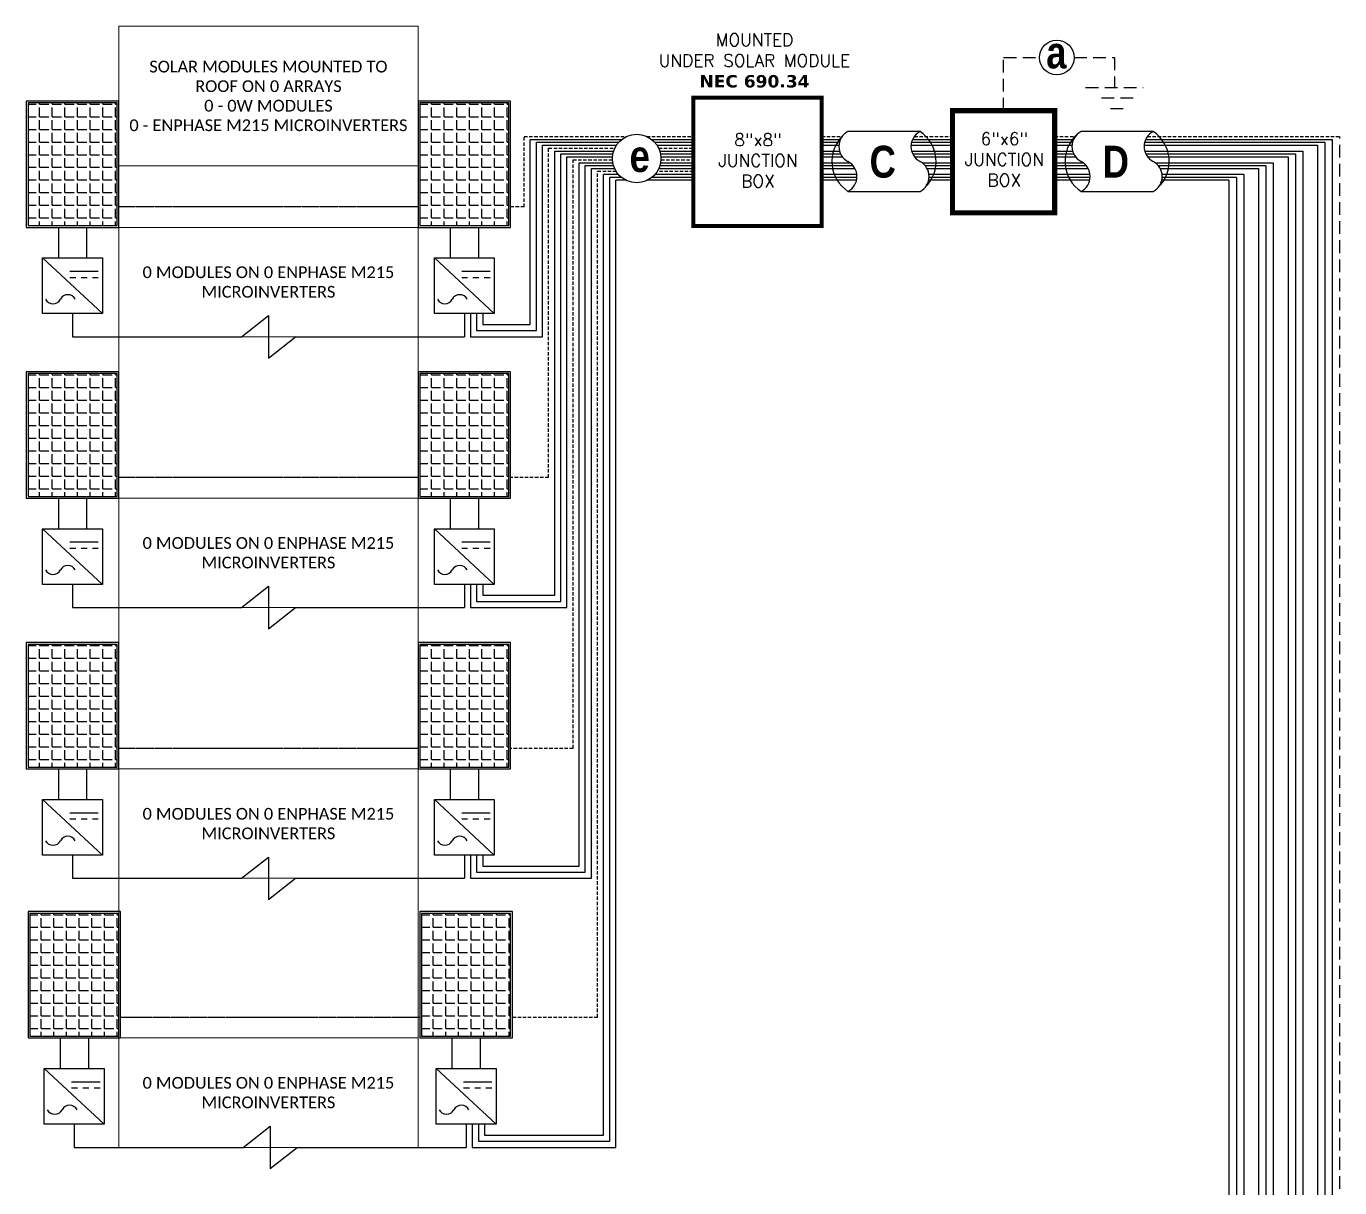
# Model space of a CAD drawing. Header units: feet. Extents: x 13565 to 14361, y 16053 to 16616.
# Drawn here: x 13974.1 to 14361, y 16273.6 to 16615.7 of the extents above; entities that cross this region are included whole.
import ezdxf

# ---------------------------------------------------------------- set-up
doc = ezdxf.new("R2010")
doc.units = ezdxf.units.FT
doc.header["$MEASUREMENT"] = 0
doc.linetypes.add('HIDDEN', pattern=[0.375, 0.25, -0.125])
doc.layers.add('TEXT', color=7, linetype='Continuous')
doc.layers.add('Z - TITLEBLOCK TXT', color=7, linetype='Continuous')
doc.styles.add('ONE LINE TXT', font='techb___.ttf')
doc.styles.get("Standard").update_dxf_attribs({"font": 'simplex.shx'})

# ---------------------------------------------------------------- blocks, each defined once
blk = doc.blocks.new('*T23')
at = {"layer": 'Defpoints', "color": 8, "linetype": 'ByBlock', "lineweight": 0, "transparency": 16777216}
for p, q in [((0, 0), (88.16, 0)), ((0, 0), (0, -330.21)), ((88.16, 0), (88.16, -330.21)), ((0, -41.08), (88.16, -41.08)), ((0, -59.24), (88.16, -59.24)), ((0, -91.46), (88.16, -91.46)), ((0, -138.99), (88.16, -138.99)), ((0, -171.21), (88.16, -171.21)), ((0, -218.74), (88.16, -218.74)), ((0, -250.97), (88.16, -250.97)), ((0, -297.99), (88.16, -297.99)), ((0, -330.21), (88.16, -330.21))]:
    blk.add_line(p, q, dxfattribs=at)
at = {"color": 0, "linetype": 'Continuous', "transparency": 16777216, "char_height": 3.4544, "width": 83.574, "attachment_point": 5}
for s, insert in [('{\\fCalibri|b0|i0|c0;SOLAR MODULES MOUNTED TO ROOF ON 0 ARRAYS^J0 - 0W MODULES^J0 - ENPHASE M215 MICROINVERTERS', (44.08, -20.54)), ('{\\fCalibri|b0|i0|c0;', (44.08, -50.16)), ('{\\fCalibri|b0|i0|c0;0 MODULES ON 0 ENPHASE M215 MICROINVERTERS', (44.08, -75.35)), ('{\\fCalibri|b0|i0|c0;', (44.08, -115.23)), ('{\\fCalibri|b0|i0|c0;0 MODULES ON 0 ENPHASE M215 MICROINVERTERS', (44.08, -155.1)), ('{\\fCalibri|b0|i0|c0;', (44.08, -194.98)), ('{\\fCalibri|b0|i0|c0;0 MODULES ON 0 ENPHASE M215 MICROINVERTERS', (44.08, -234.86)), ('{\\fCalibri|b0|i0|c0;', (44.08, -274.48)), ('{\\fCalibri|b0|i0|c0;0 MODULES ON 0 ENPHASE M215 MICROINVERTERS', (44.08, -314.1))]:
    blk.add_mtext(s, dxfattribs=dict(at, insert=insert))
blk = doc.blocks.new('8x8box')
at = {"lineweight": 50, "const_width": 1.19}
blk.add_lwpolyline([(37.78, 0), (0, 0), (0, 37.78), (37.78, 37.78)], close=True, dxfattribs=at)
at = {"color": 1, "char_height": 3.6576, "attachment_point": 5}
for s, width, insert in [(' \\PMOUNTED \\PUNDER SOLAR MODULE\\P{\\fVerdana|b1|i0|c0|p34;NEC 690.34}', 73.0127, (18.01, 51.7)), ('8"x8"  JUNCTION BOX ', 0.4767, (19.03, 19.26))]:
    blk.add_mtext_dynamic_manual_height_columns(s, width=width, gutter_width=7.17, heights=[0], dxfattribs=dict(at, insert=insert))
blk = doc.blocks.new('6x6box')
at = {"lineweight": 50, "const_width": 1.53}
blk.add_lwpolyline([(30.1, 0), (0, 0), (0, 30.1), (30.1, 30.1)], close=True, dxfattribs=at)
at = {"color": 1, "insert": (15.24, 15.71), "char_height": 3.6576, "width": 0.4767, "attachment_point": 5}
blk.add_mtext('6"x6"  JUNCTION BOX  ', dxfattribs=at)

msp = doc.modelspace()

# ---------------------------------------------------------------- hatches: boundary and pattern name
at = {"linetype": 'Continuous'}
h = msp.add_hatch(dxfattribs=at)
h.set_pattern_fill('ANGLE', color=256, scale=13.54666)
h.set_pattern_definition([(0, (14037.6566, 4574.902), (0, 3.7253315), [2.709332, -1.0159995]), (90, (14037.6566, 4574.902), (-3.7253315, 2e-16), [2.709332, -1.0159995])])
h.paths.add_polyline_path([(13974.65, 16593.2), (13974.65, 16557.02), (14000.88, 16557.02), (14000.88, 16593.2)])
h = msp.add_hatch(dxfattribs=at)
h.set_pattern_fill('ANGLE', color=256, scale=13.54666)
h.set_pattern_definition([(0, (14153.0765, 4574.902), (0, 3.7253315), [2.709332, -1.0159995]), (90, (14153.0765, 4574.902), (-3.7253315, 2e-16), [2.709332, -1.0159995])])
h.paths.add_polyline_path([(14090.07, 16593.2), (14090.07, 16557.02), (14116.3, 16557.02), (14116.3, 16593.2)])
h = msp.add_hatch(dxfattribs=at)
h.set_pattern_fill('ANGLE', color=256, scale=13.54666)
h.set_pattern_definition([(0, (14037.6566, 4495.1487), (0, 3.7253315), [2.709332, -1.0159995]), (90, (14037.6566, 4495.1487), (-3.7253315, 2e-16), [2.709332, -1.0159995])])
h.paths.add_polyline_path([(13974.65, 16513.45), (13974.65, 16477.26), (14000.88, 16477.26), (14000.88, 16513.45)])
h = msp.add_hatch(dxfattribs=at)
h.set_pattern_fill('ANGLE', color=256, scale=13.54666)
h.set_pattern_definition([(0, (14153.0765, 4495.1487), (0, 3.7253315), [2.709332, -1.0159995]), (90, (14153.0765, 4495.1487), (-3.7253315, 2e-16), [2.709332, -1.0159995])])
h.paths.add_polyline_path([(14090.07, 16513.45), (14090.07, 16477.26), (14116.3, 16477.26), (14116.3, 16513.45)])
h = msp.add_hatch(dxfattribs=at)
h.set_pattern_fill('ANGLE', color=256, scale=13.54666)
h.set_pattern_definition([(0, (14037.6566, 4415.3956), (0, 3.7253315), [2.709332, -1.0159995]), (90, (14037.6566, 4415.3956), (-3.7253315, 2e-16), [2.709332, -1.0159995])])
h.paths.add_polyline_path([(13974.65, 16433.69), (13974.65, 16397.51), (14000.88, 16397.51), (14000.88, 16433.69)])
h = msp.add_hatch(dxfattribs=at)
h.set_pattern_fill('ANGLE', color=256, scale=13.54666)
h.set_pattern_definition([(0, (14153.0765, 4415.3956), (0, 3.7253315), [2.709332, -1.0159995]), (90, (14153.0765, 4415.3956), (-3.7253315, 2e-16), [2.709332, -1.0159995])])
h.paths.add_polyline_path([(14090.07, 16433.69), (14090.07, 16397.51), (14116.3, 16397.51), (14116.3, 16433.69)])
h = msp.add_hatch(dxfattribs=at)
h.set_pattern_fill('ANGLE', color=256, scale=13.54666)
h.set_pattern_definition([(0, (14038.1657, 4336.1515), (0, 3.7253315), [2.709332, -1.0159995]), (90, (14038.1657, 4336.1515), (-3.7253315, 2e-16), [2.709332, -1.0159995])])
h.paths.add_polyline_path([(13975.15, 16354.45), (13975.15, 16318.27), (14001.39, 16318.27), (14001.39, 16354.45)])
h = msp.add_hatch(dxfattribs=at)
h.set_pattern_fill('ANGLE', color=256, scale=13.54666)
h.set_pattern_definition([(0, (14153.5855, 4336.1515), (0, 3.7253315), [2.709332, -1.0159995]), (90, (14153.5855, 4336.1515), (-3.7253315, 2e-16), [2.709332, -1.0159995])])
h.paths.add_polyline_path([(14090.57, 16354.45), (14090.57, 16318.27), (14116.81, 16318.27), (14116.81, 16354.45)])

# ---------------------------------------------------------------- linework, layer by layer
at = {"color": 92, "linetype": 'HIDDEN', "ltscale": 4}
for p, q in [((14120.78, 16562.56), (14120.78, 16583.3)), ((14120.78, 16583.3), (14151.01, 16583.3)), ((14156.91, 16583.3), (14170.64, 16583.3)), ((14208.42, 16583.3), (14214.49, 16583.3)), ((14235.73, 16583.3), (14246.99, 16583.3)), ((14277.09, 16583.3), (14283.16, 16583.3)), ((14304.4, 16583.3), (14361.04, 16583.3)), ((14127.99, 16579.85), (14147.51, 16579.85)), ((14127.99, 16482.8), (14127.99, 16579.85)), ((14160.41, 16579.85), (14170.64, 16579.85)), ((14135.2, 16576.41), (14146.83, 16576.41)), ((14135.2, 16403.05), (14135.2, 16576.41)), ((14161.09, 16576.41), (14170.64, 16576.41)), ((14147.93, 16572.97), (14142.41, 16572.97)), ((14142.41, 16323.9), (14142.41, 16572.97)), ((14170.64, 16572.97), (14159.99, 16572.97)), ((14120.78, 16562.56), (14116.81, 16562.56)), ((14127.99, 16482.8), (14116.81, 16482.8)), ((14135.2, 16403.05), (14116.81, 16403.05)), ((14142.41, 16323.81), (14117.32, 16323.81))]:
    msp.add_line(p, q, dxfattribs=at)
at = {"color": 7, "linetype": 'Continuous'}
for p, q in [((14237.41, 16584.73), (14216.17, 16584.73)), ((14306.08, 16584.73), (14284.84, 16584.73)), ((14354.51, 16580.71), (14354.51, 16194.58)), ((14345.81, 16577.27), (14345.81, 16194.58)), ((14337.11, 16573.83), (14337.11, 16194.58)), ((14216.17, 16567.11), (14237.41, 16567.11)), ((14284.84, 16567.11), (14306.08, 16567.11)), ((14328.41, 16570.39), (14328.41, 16194.58)), ((13995.36, 16543.5), (13986.97, 16543.5)), ((13988.72, 16541.69), (13986.97, 16541.69)), ((13992.04, 16541.69), (13990.29, 16541.69)), ((13995.36, 16541.69), (13993.61, 16541.69)), ((14110.78, 16543.5), (14102.39, 16543.5)), ((14104.14, 16541.69), (14102.39, 16541.69)), ((14107.46, 16541.69), (14105.71, 16541.69)), ((14110.78, 16541.69), (14109.03, 16541.69)), ((14037.52, 16524.29), (14045.47, 16530.55)), ((14045.47, 16530.55), (14045.47, 16518.02)), ((14045.47, 16518.02), (14053.43, 16524.29)), ((13995.36, 16463.75), (13986.97, 16463.75)), ((14110.78, 16463.75), (14102.39, 16463.75)), ((13988.72, 16461.93), (13986.97, 16461.93)), ((13992.04, 16461.93), (13990.29, 16461.93)), ((13995.36, 16461.93), (13993.61, 16461.93)), ((14104.14, 16461.93), (14102.39, 16461.93)), ((14107.46, 16461.93), (14105.71, 16461.93)), ((14110.78, 16461.93), (14109.03, 16461.93)), ((14037.52, 16444.53), (14045.47, 16450.8)), ((14045.47, 16450.8), (14045.47, 16438.27)), ((14045.47, 16438.27), (14053.43, 16444.53)), ((13995.36, 16384), (13986.97, 16384)), ((13988.72, 16382.18), (13986.97, 16382.18)), ((13992.04, 16382.18), (13990.29, 16382.18)), ((13995.36, 16382.18), (13993.61, 16382.18)), ((14110.78, 16384), (14102.39, 16384)), ((14104.14, 16382.18), (14102.39, 16382.18)), ((14107.46, 16382.18), (14105.71, 16382.18)), ((14110.78, 16382.18), (14109.03, 16382.18)), ((14037.52, 16364.78), (14045.47, 16371.04)), ((14045.47, 16371.04), (14045.47, 16358.52)), ((14045.47, 16358.52), (14053.43, 16364.78)), ((13995.87, 16304.75), (13987.48, 16304.75)), ((14111.29, 16304.75), (14102.9, 16304.75)), ((13989.23, 16302.94), (13987.48, 16302.94)), ((13992.55, 16302.94), (13990.8, 16302.94)), ((13995.87, 16302.94), (13994.12, 16302.94)), ((14104.65, 16302.94), (14102.9, 16302.94)), ((14107.97, 16302.94), (14106.22, 16302.94)), ((14111.29, 16302.94), (14109.54, 16302.94)), ((14038.03, 16285.54), (14045.98, 16291.8)), ((14045.98, 16291.8), (14045.98, 16279.27)), ((14045.98, 16279.27), (14053.94, 16285.54))]:
    msp.add_line(p, q, dxfattribs=at)
at = {"color": 92, "linetype": 'HIDDEN', "ltscale": 15}
msp.add_line((14361.04, 16194.58), (14361.04, 16583.3), dxfattribs=at)
at = {"color": 253, "linetype": 'Continuous'}
for p, q in [((14122.59, 16527.89), (14122.59, 16582.44)), ((14122.59, 16582.44), (14149.58, 16582.44)), ((14129.79, 16578.99), (14147.17, 16578.99)), ((14129.79, 16448.14), (14129.79, 16578.99)), ((14158.33, 16582.44), (14170.64, 16582.44)), ((14160.75, 16578.99), (14170.64, 16578.99)), ((14208.42, 16582.44), (14213.97, 16582.44)), ((14208.42, 16578.99), (14213.68, 16578.99)), ((14234.93, 16578.99), (14246.99, 16578.99)), ((14235.22, 16582.44), (14246.99, 16582.44)), ((14277.09, 16582.44), (14282.64, 16582.44)), ((14277.09, 16578.99), (14282.36, 16578.99)), ((14303.6, 16578.99), (14350.16, 16578.99)), ((14303.89, 16582.44), (14358.86, 16582.44)), ((14350.16, 16578.99), (14350.16, 16194.58)), ((14358.86, 16194.58), (14358.86, 16582.44)), ((14137, 16575.55), (14146.93, 16575.55)), ((14137, 16368.38), (14137, 16575.55)), ((14160.99, 16575.55), (14170.64, 16575.55)), ((14208.42, 16575.55), (14216.77, 16575.55)), ((14238.01, 16575.55), (14246.99, 16575.55)), ((14277.09, 16575.55), (14285.44, 16575.55)), ((14306.68, 16575.55), (14341.46, 16575.55)), ((14341.46, 16575.55), (14341.46, 16194.58)), ((14148.57, 16572.11), (14144.21, 16572.11)), ((14144.21, 16289.14), (14144.21, 16572.11)), ((14170.64, 16572.11), (14159.35, 16572.11)), ((14218.8, 16572.11), (14208.42, 16572.11)), ((14246.99, 16572.11), (14240.04, 16572.11)), ((14287.47, 16572.11), (14277.09, 16572.11)), ((14332.76, 16572.11), (14308.71, 16572.11)), ((14332.76, 16572.11), (14332.76, 16194.58)), ((14108.59, 16527.89), (14122.59, 16527.89)), ((14108.59, 16448.14), (14129.79, 16448.14)), ((14108.59, 16368.38), (14137, 16368.38)), ((14109.1, 16289.14), (14144.21, 16289.14))]:
    msp.add_line(p, q, dxfattribs=at)
at = {"color": 10, "linetype": 'Continuous'}
for p, q in [((14124.39, 16526.09), (14124.39, 16581.57)), ((14124.39, 16581.57), (14148.66, 16581.57)), ((14159.26, 16581.57), (14170.64, 16581.57)), ((14208.42, 16581.57), (14213.66, 16581.57)), ((14234.91, 16581.57), (14246.99, 16581.57)), ((14277.09, 16581.57), (14282.33, 16581.57)), ((14303.58, 16581.57), (14356.69, 16581.57)), ((14356.69, 16581.57), (14356.69, 16194.58)), ((14131.6, 16578.13), (14146.95, 16578.13)), ((14131.6, 16446.33), (14131.6, 16578.13)), ((14160.97, 16578.13), (14170.64, 16578.13)), ((14208.42, 16578.13), (14214.01, 16578.13)), ((14235.26, 16578.13), (14246.99, 16578.13)), ((14277.09, 16578.13), (14282.68, 16578.13)), ((14303.93, 16578.13), (14347.99, 16578.13)), ((14347.99, 16578.13), (14347.99, 16194.58)), ((14138.8, 16574.69), (14147.14, 16574.69)), ((14138.8, 16366.58), (14138.8, 16574.69)), ((14149.46, 16571.25), (14146.01, 16571.25)), ((14146.01, 16287.34), (14146.01, 16571.25)), ((14170.64, 16571.25), (14158.45, 16571.25)), ((14160.78, 16574.69), (14170.64, 16574.69)), ((14208.42, 16574.69), (14217.69, 16574.69)), ((14218.83, 16571.25), (14208.42, 16571.25)), ((14238.93, 16574.69), (14246.99, 16574.69)), ((14246.99, 16571.25), (14240.07, 16571.25)), ((14277.09, 16574.69), (14286.36, 16574.69)), ((14287.5, 16571.25), (14277.09, 16571.25)), ((14307.6, 16574.69), (14339.29, 16574.69)), ((14330.58, 16571.25), (14308.74, 16571.25)), ((14330.58, 16571.25), (14330.58, 16194.58)), ((14339.29, 16574.69), (14339.29, 16194.58)), ((14106.79, 16526.09), (14124.39, 16526.09)), ((14106.79, 16446.33), (14131.6, 16446.33)), ((14106.79, 16366.58), (14138.8, 16366.58)), ((14107.3, 16287.34), (14146.01, 16287.34))]:
    msp.add_line(p, q, dxfattribs=at)
at = {"linetype": 'Continuous'}
for p, q in [((14126.19, 16524.29), (14126.19, 16580.71)), ((14126.19, 16580.71), (14147.99, 16580.71)), ((14159.93, 16580.71), (14170.64, 16580.71)), ((14208.42, 16580.71), (14213.52, 16580.71)), ((14234.76, 16580.71), (14246.99, 16580.71)), ((14277.09, 16580.71), (14282.19, 16580.71)), ((14303.43, 16580.71), (14354.51, 16580.71)), ((14133.4, 16577.27), (14146.83, 16577.27)), ((14133.4, 16444.53), (14133.4, 16577.27)), ((14161.08, 16577.27), (14170.64, 16577.27)), ((14208.42, 16577.27), (14214.55, 16577.27)), ((14235.79, 16577.27), (14246.99, 16577.27)), ((14277.09, 16577.27), (14283.22, 16577.27)), ((14304.47, 16577.27), (14345.81, 16577.27)), ((14140.61, 16573.83), (14147.46, 16573.83)), ((14140.61, 16364.78), (14140.61, 16573.83)), ((14160.45, 16573.83), (14170.64, 16573.83)), ((14208.42, 16573.83), (14218.26, 16573.83)), ((14239.51, 16573.83), (14246.99, 16573.83)), ((14277.09, 16573.83), (14286.93, 16573.83)), ((14308.18, 16573.83), (14337.11, 16573.83)), ((14150.81, 16570.39), (14147.82, 16570.39)), ((14147.82, 16285.54), (14147.82, 16570.39)), ((14170.64, 16570.39), (14157.11, 16570.39)), ((14218.7, 16570.39), (14208.42, 16570.39)), ((14246.99, 16570.39), (14239.95, 16570.39)), ((14287.38, 16570.39), (14277.09, 16570.39)), ((14328.41, 16570.39), (14308.62, 16570.39)), ((13983.61, 16556.51), (13983.61, 16547.5)), ((13991.92, 16556.51), (13991.92, 16547.5)), ((14099.03, 16556.51), (14099.03, 16547.5)), ((14107.34, 16556.51), (14107.34, 16547.5)), ((13978.94, 16547.5), (13996.59, 16547.5)), ((13978.94, 16531.1), (13978.94, 16547.5)), ((13978.94, 16547.5), (13996.59, 16531.1)), ((13996.59, 16547.5), (13996.59, 16531.1)), ((14094.36, 16547.5), (14112.01, 16547.5)), ((14094.36, 16531.1), (14094.36, 16547.5)), ((14094.36, 16547.5), (14112.01, 16531.1)), ((14112.01, 16547.5), (14112.01, 16531.1)), ((13996.59, 16531.1), (13978.94, 16531.1)), ((14112.01, 16531.1), (14094.36, 16531.1)), ((14104.99, 16524.29), (14126.19, 16524.29)), ((13983.61, 16476.75), (13983.61, 16467.74)), ((13991.92, 16476.75), (13991.92, 16467.74)), ((14099.03, 16476.75), (14099.03, 16467.74)), ((14107.34, 16476.75), (14107.34, 16467.74)), ((13978.94, 16467.74), (13996.59, 16467.74)), ((13978.94, 16451.35), (13978.94, 16467.74)), ((13978.94, 16467.74), (13996.59, 16451.35)), ((13996.59, 16467.74), (13996.59, 16451.35)), ((14094.36, 16467.74), (14112.01, 16467.74)), ((14094.36, 16451.35), (14094.36, 16467.74)), ((14094.36, 16467.74), (14112.01, 16451.35)), ((14112.01, 16467.74), (14112.01, 16451.35)), ((13996.59, 16451.35), (13978.94, 16451.35)), ((14112.01, 16451.35), (14094.36, 16451.35)), ((14104.99, 16444.53), (14133.4, 16444.53)), ((13983.61, 16397), (13983.61, 16387.99)), ((13991.92, 16397), (13991.92, 16387.99)), ((14099.03, 16397), (14099.03, 16387.99)), ((14107.34, 16397), (14107.34, 16387.99)), ((13978.94, 16387.99), (13996.59, 16387.99)), ((13978.94, 16371.6), (13978.94, 16387.99)), ((13978.94, 16387.99), (13996.59, 16371.6)), ((13996.59, 16387.99), (13996.59, 16371.6)), ((14094.36, 16387.99), (14112.01, 16387.99)), ((14094.36, 16371.6), (14094.36, 16387.99)), ((14094.36, 16387.99), (14112.01, 16371.6)), ((14112.01, 16387.99), (14112.01, 16371.6)), ((13996.59, 16371.6), (13978.94, 16371.6)), ((14112.01, 16371.6), (14094.36, 16371.6)), ((14104.99, 16364.78), (14140.61, 16364.78)), ((13984.12, 16317.76), (13984.12, 16308.75)), ((13992.43, 16317.76), (13992.43, 16308.75)), ((14099.54, 16317.76), (14099.54, 16308.75)), ((14107.85, 16317.76), (14107.85, 16308.75)), ((13979.45, 16308.75), (13997.1, 16308.75)), ((13979.45, 16292.35), (13979.45, 16308.75)), ((13979.45, 16308.75), (13997.1, 16292.35)), ((13997.1, 16308.75), (13997.1, 16292.35)), ((14094.87, 16308.75), (14112.52, 16308.75)), ((14094.87, 16292.35), (14094.87, 16308.75)), ((14094.87, 16308.75), (14112.52, 16292.35)), ((14112.52, 16308.75), (14112.52, 16292.35)), ((13997.1, 16292.35), (13979.45, 16292.35)), ((14112.52, 16292.35), (14094.87, 16292.35)), ((14105.5, 16285.54), (14147.82, 16285.54))]:
    msp.add_line(p, q, dxfattribs=at)
at = {"linetype": 'Continuous', "flags": 128}
for points in [[(13974.14, 16593.71), (13974.14, 16556.51), (14001.39, 16556.51), (14001.39, 16593.71), (13974.14, 16593.71)], [(14089.56, 16593.71), (14089.56, 16556.51), (14116.81, 16556.51), (14116.81, 16593.71), (14089.56, 16593.71)], [(13987.76, 16531.1), (13987.76, 16524.29)], [(14103.18, 16531.1), (14103.18, 16524.29)], [(14104.99, 16531.1), (14104.99, 16524.29)], [(13987.76, 16524.29), (14037.52, 16524.29)], [(14053.43, 16524.29), (14103.18, 16524.29)], [(13974.14, 16513.96), (13974.14, 16476.75), (14001.39, 16476.75), (14001.39, 16513.96), (13974.14, 16513.96)], [(14089.56, 16513.96), (14089.56, 16476.75), (14116.81, 16476.75), (14116.81, 16513.96), (14089.56, 16513.96)], [(13987.76, 16451.35), (13987.76, 16444.53)], [(14103.18, 16451.35), (14103.18, 16444.53)], [(14104.99, 16451.35), (14104.99, 16444.53)], [(13987.76, 16444.53), (14037.52, 16444.53)], [(14053.43, 16444.53), (14103.18, 16444.53)], [(13974.14, 16434.2), (13974.14, 16397), (14001.39, 16397), (14001.39, 16434.2), (13974.14, 16434.2)], [(14089.56, 16434.2), (14089.56, 16397), (14116.81, 16397), (14116.81, 16434.2), (14089.56, 16434.2)], [(13987.76, 16371.6), (13987.76, 16364.78)], [(14103.18, 16371.6), (14103.18, 16364.78)], [(14104.99, 16371.6), (14104.99, 16364.78)], [(13987.76, 16364.78), (14037.52, 16364.78)], [(14053.43, 16364.78), (14103.18, 16364.78)], [(13974.65, 16354.96), (13974.65, 16317.76), (14001.9, 16317.76), (14001.9, 16354.96), (13974.65, 16354.96)], [(14090.07, 16354.96), (14090.07, 16317.76), (14117.32, 16317.76), (14117.32, 16354.96), (14090.07, 16354.96)], [(13988.27, 16292.35), (13988.27, 16285.54)], [(14103.69, 16292.35), (14103.69, 16285.54)], [(14105.5, 16292.35), (14105.5, 16285.54)], [(13988.27, 16285.54), (14038.03, 16285.54)], [(14053.94, 16285.54), (14103.69, 16285.54)]]:
    msp.add_lwpolyline(points, dxfattribs=at)
for points in [[(13974.65, 16593.2), (13974.65, 16557.02), (14000.88, 16557.02), (14000.88, 16593.2)], [(14090.07, 16593.2), (14090.07, 16557.02), (14116.3, 16557.02), (14116.3, 16593.2)], [(13974.65, 16513.45), (13974.65, 16477.26), (14000.88, 16477.26), (14000.88, 16513.45)], [(14090.07, 16513.45), (14090.07, 16477.26), (14116.3, 16477.26), (14116.3, 16513.45)], [(13974.65, 16433.69), (13974.65, 16397.51), (14000.88, 16397.51), (14000.88, 16433.69)], [(14090.07, 16433.69), (14090.07, 16397.51), (14116.3, 16397.51), (14116.3, 16433.69)], [(13975.15, 16354.45), (13975.15, 16318.27), (14001.39, 16318.27), (14001.39, 16354.45)], [(14090.57, 16354.45), (14090.57, 16318.27), (14116.81, 16318.27), (14116.81, 16354.45)]]:
    msp.add_lwpolyline(points, close=True, dxfattribs=at)
at = {"color": 92, "linetype": 'HIDDEN', "ltscale": 0.3, "flags": 128}
for points in [[(14089.56, 16562.56), (14001.39, 16562.56)], [(14089.56, 16482.8), (14001.39, 16482.8)], [(14089.56, 16403.05), (14001.39, 16403.05)], [(14090.07, 16323.81), (14001.9, 16323.81)]]:
    msp.add_lwpolyline(points, dxfattribs=at)
at = {"color": 10, "linetype": 'Continuous', "flags": 128}
for points in [[(14106.79, 16531.1), (14106.79, 16526.09)], [(14106.79, 16451.35), (14106.79, 16446.33)], [(14106.79, 16371.6), (14106.79, 16366.58)], [(14107.3, 16292.35), (14107.3, 16287.34)]]:
    msp.add_lwpolyline(points, dxfattribs=at)
at = {"color": 253, "linetype": 'Continuous', "flags": 128}
for points in [[(14108.59, 16531.1), (14108.59, 16527.89)], [(14108.59, 16451.35), (14108.59, 16448.14)], [(14108.59, 16371.6), (14108.59, 16368.38)], [(14109.1, 16292.35), (14109.1, 16289.14)]]:
    msp.add_lwpolyline(points, dxfattribs=at)
at = {"color": 7, "linetype": 'Continuous'}
for centre, radius in [((14277.69, 16606.53), 5.11), ((14153.96, 16576.79), 7.14)]:
    msp.add_circle(centre, radius, dxfattribs=at)
for centre, start, end in [((14222.02, 16575.92), 133.9732, 236.4265), ((14231.56, 16575.92), 313.9732, 56.4265), ((14290.69, 16575.92), 133.9732, 236.4265), ((14300.23, 16575.92), 313.9732, 56.4265)]:
    msp.add_arc(centre, 10.58, start, end, dxfattribs=at)
at = {"linetype": 'Continuous'}
for centre, radius, start, end in [((14218.48, 16580.33), 4.98, 117.6639, 242.3361), ((14239.72, 16580.33), 4.98, 117.6639, 242.3361), ((14287.15, 16580.33), 4.98, 117.6639, 242.3361), ((14308.39, 16580.33), 4.98, 117.6639, 242.3361), ((14213.86, 16571.51), 4.98, 297.6639, 62.3361), ((14235.1, 16571.51), 4.98, 297.6639, 62.3361), ((14282.53, 16571.51), 4.98, 297.6639, 62.3361), ((14303.77, 16571.51), 4.98, 297.6639, 62.3361), ((13986.39, 16534.21), 2.48, 27.6639, 152.3361), ((14101.81, 16534.21), 2.48, 27.6639, 152.3361), ((13982.01, 16536.51), 2.48, 207.6639, 332.3361), ((14097.43, 16536.51), 2.48, 207.6639, 332.3361), ((13982.01, 16456.76), 2.48, 207.6639, 332.3361), ((13986.39, 16454.46), 2.48, 27.6639, 152.3361), ((14097.43, 16456.76), 2.48, 207.6639, 332.3361), ((14101.81, 16454.46), 2.48, 27.6639, 152.3361), ((13982.01, 16377.01), 2.48, 207.6639, 332.3361), ((13986.39, 16374.71), 2.48, 27.6639, 152.3361), ((14097.43, 16377.01), 2.48, 207.6639, 332.3361), ((14101.81, 16374.71), 2.48, 27.6639, 152.3361), ((13982.52, 16297.76), 2.48, 207.6639, 332.3361), ((13986.9, 16295.46), 2.48, 27.6639, 152.3361), ((14097.93, 16297.76), 2.48, 207.6639, 332.3361), ((14102.32, 16295.46), 2.48, 27.6639, 152.3361)]:
    msp.add_arc(centre, radius, start, end, dxfattribs=at)
at = {"layer": 'TEXT', "color": 92, "linetype": 'HIDDEN', "ltscale": 15}
for p, q in [((14262.04, 16590.9), (14262.04, 16606.53)), ((14262.04, 16606.53), (14272.57, 16606.53)), ((14282.8, 16606.53), (14294.66, 16606.53)), ((14294.66, 16606.53), (14294.66, 16597.7))]:
    msp.add_line(p, q, dxfattribs=at)
at = {"layer": 'TEXT', "color": 92, "linetype": 'HIDDEN', "ltscale": 15, "flags": 128}
for points in [[(14286.18, 16597.7), (14303.15, 16597.7)], [(14300.21, 16594.56), (14289.12, 16594.56)], [(14297.27, 16591.42), (14292.06, 16591.42)]]:
    msp.add_lwpolyline(points, dxfattribs=at)

# ---------------------------------------------------------------- block references
msp.add_blockref('*T23', (14001.39, 16615.75))
at = {"color": 7}
for name, p in [('8x8box', (14170.64, 16556.96)), ('6x6box', (14246.99, 16560.8))]:
    msp.add_blockref(name, p, dxfattribs=at)

# ---------------------------------------------------------------- texts
at = {"color": 1, "linetype": 'Continuous', "char_height": 9.3833, "attachment_point": 1, "style": 'ONE LINE TXT'}
for s, insert in [('{\\W1;\\C256;e}', (14151.84, 16582.19)), ('{\\W1;\\C256;C}', (14222.54, 16580.55)), ('{\\W1;\\C256;D}', (14291.21, 16580.55))]:
    msp.add_mtext_dynamic_manual_height_columns(s, width=0.1385, gutter_width=2.13, heights=[0], dxfattribs=dict(at, insert=insert))
at = {"layer": 'Z - TITLEBLOCK TXT', "color": 1, "linetype": 'Continuous', "insert": (14274.59, 16612.72), "char_height": 9.3833, "attachment_point": 1, "style": 'ONE LINE TXT'}
msp.add_mtext_dynamic_manual_height_columns('{\\W1;\\C256;a}', width=0.1385, gutter_width=2.13, heights=[0], dxfattribs=at)

doc.saveas('drawing.dxf')
